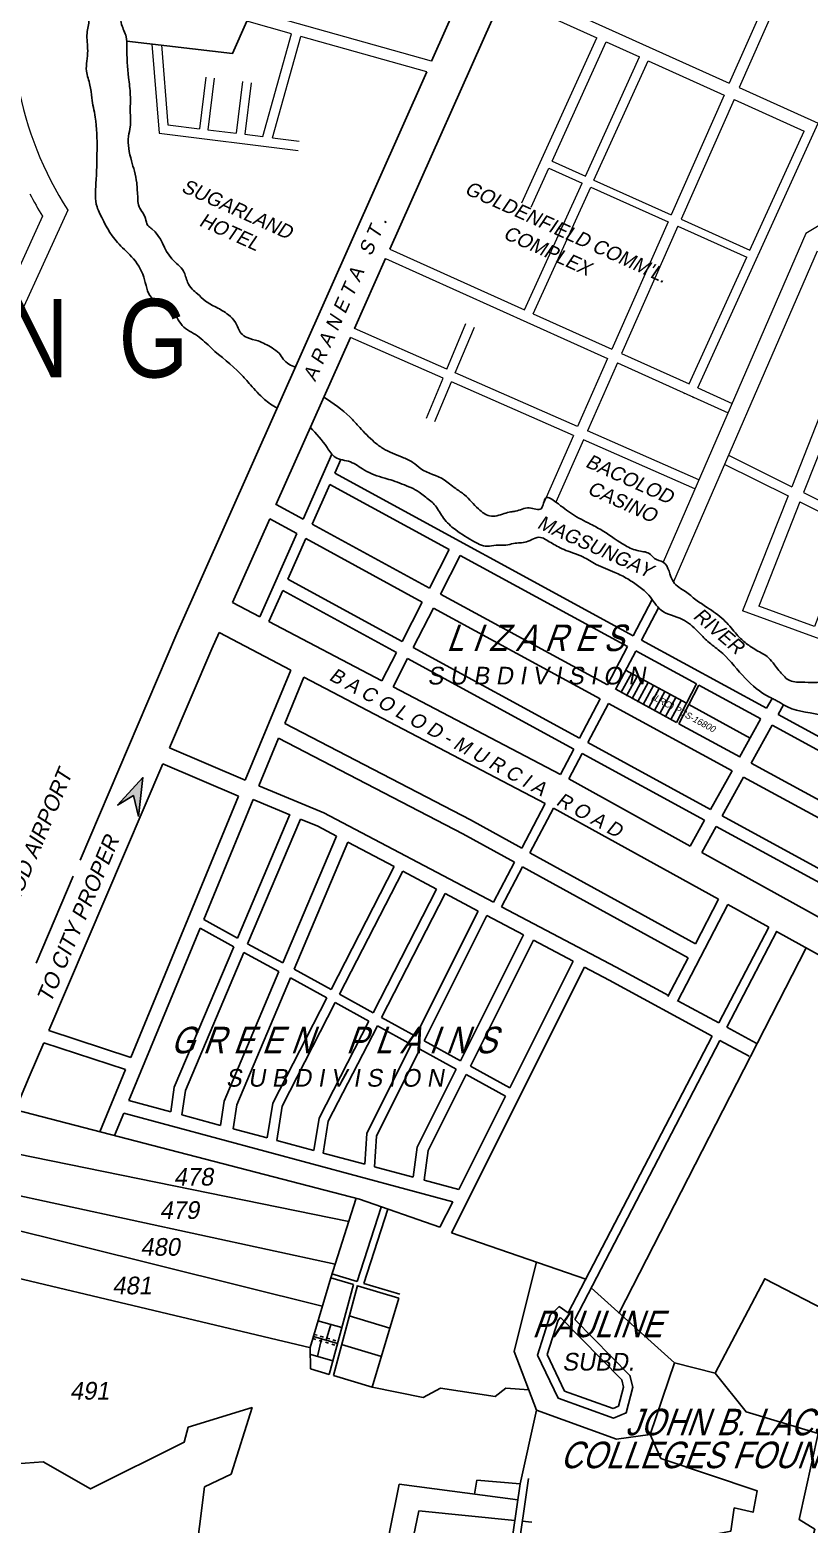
# Model space of a CAD drawing. Header units: inches. Extents: x -1369 to 1198, y -366 to 1398.
# Drawn here: x -632.71 to -608.89, y 935.08 to 980.76 of the extents above; entities that cross this region are included whole.
import ezdxf
from ezdxf.enums import TextEntityAlignment as Align

# ---------------------------------------------------------------- set-up
doc = ezdxf.new("R2010")
doc.units = ezdxf.units.IN
doc.header["$MEASUREMENT"] = 0
doc.linetypes.add('ACAD_ISO02W100', pattern=[15, 12, -3])
for name, color, linetype in [('CREEK_RIVER', 7, 'Continuous'), ('LOT_NO', 8, 'Continuous'), ('NATL_ROAD', 1, 'Continuous'), ('PRIVATE', 181, 'Continuous'), ('SUBLOTS', 1, 'Continuous')]:
    doc.layers.add(name, color=color, linetype=linetype)
for name, color, linetype, lineweight in [('GOVT_PUBLIC', 31, 'Continuous', 13), ('ROAD', 8, 'Continuous', 20), ('SUBDIVIDION', 8, 'Continuous', 25)]:
    doc.layers.add(name, color=color, linetype=linetype, lineweight=lineweight)
doc.styles.add('LOT_NO', font='ARIALN.TTF', dxfattribs={"width": 1.5, "height": 1})
doc.styles.add('PX-0', font='leroy')

msp = doc.modelspace()

# ---------------------------------------------------------------- hatches: boundary and pattern name
msp.add_hatch(color=8).paths.add_polyline_path([(-629.2603, 957.9053), (-630.031, 957.0623), (-629.5511, 957.353), (-629.3912, 956.7135)])

# ---------------------------------------------------------------- linework, layer by layer
at = {"color": 8}
for p, q in [((-633.1572, 947.7429), (-622.6411, 945.0099)), ((-622.7468, 945.0173), (-623.519, 942.6104)), ((-622.6411, 945.0099), (-620.1797, 944.1554)), ((-621.9793, 944.7711), (-622.7082, 942.4992)), ((-621.7756, 944.7057), (-622.5031, 942.4381)), ((-623.519, 942.6104), (-624.1501, 940.4774)), ((-622.8256, 942.4038), (-623.519, 942.6104)), ((-622.7082, 942.4992), (-623.4833, 942.7302)), ((-622.8256, 942.4038), (-623.5608, 939.6556)), ((-622.7013, 942.3705), (-623.4366, 939.6223)), ((-621.4373, 941.99), (-622.7023, 942.367)), ((-621.4016, 942.1097), (-622.5031, 942.4381)), ((-622.2494, 939.2648), (-621.4373, 941.99)), ((-623.908, 941.2958), (-623.1786, 941.0843)), ((-623.5115, 941.1808), (-623.655, 940.6993)), ((-621.7104, 941.0737), (-622.9495, 941.443)), ((-624.0427, 940.8117), (-623.3085, 940.5988)), ((-623.9221, 940.2059), (-623.8002, 940.7414)), ((-624.1501, 940.4774), (-624.1347, 939.8266)), ((-624.1308, 940.2664), (-623.4502, 940.0691)), ((-621.9691, 940.2056), (-623.1837, 940.5676)), ((-624.1347, 939.8266), (-623.5608, 939.6556)), ((-623.4375, 939.6188), (-622.2494, 939.2648)), ((-621.4289, 936.2962), (-621.733, 934.7839)), ((-617.8011, 935.8185), (-621.4289, 936.2962)), ((-619.0493, 936.425), (-619.1212, 935.9923)), ((-619.0493, 936.425), (-617.7304, 936.3058)), ((-617.7304, 936.3058), (-618.9819, 927.6863)), ((-617.4733, 936.47), (-618.7535, 927.6532)), ((-620.827, 935.4821), (-620.9837, 934.703)), ((-617.8923, 935.1908), (-620.827, 935.4821)), ((-617.3699, 935.1389), (-617.6624, 935.168))]:
    msp.add_line(p, q, dxfattribs=at)
at = {"color": 8, "linetype": 'ACAD_ISO02W100', "ltscale": 0.0005}
for p, q in [((-624.0644, 940.7477), (-623.3273, 940.534)), ((-624.0289, 940.878), (-623.2897, 940.6636))]:
    msp.add_line(p, q, dxfattribs=at)
at = {"color": 8}
msp.add_lwpolyline([(-629.3912, 956.7135), (-629.2603, 957.9053), (-630.031, 957.0623), (-629.5511, 957.353)], close=True, dxfattribs=at)
at = {"layer": 'CREEK_RIVER', "color": 8}
for points, knots in [([(-635.0265, 988.1872), (-634.9945, 988.1473), (-634.8118, 987.8927), (-634.7226, 987.3501), (-634.2016, 987.0252), (-633.9719, 986.6509), (-633.734, 986.4876), (-633.5437, 986.2297), (-633.3178, 986.0188), (-633.1001, 985.7358), (-632.8827, 985.5255), (-632.6242, 985.4156), (-632.2538, 985.1486), (-632.0263, 984.722), (-631.6748, 984.3279), (-631.4005, 984.0809), (-631.1494, 983.8486), (-630.8421, 983.7538), (-630.6303, 983.4689), (-630.5549, 982.9716), (-630.2029, 982.5013), (-630.1389, 981.8963), (-629.9179, 981.4307), (-629.9708, 980.9481), (-629.7404, 980.5928), (-629.761, 980.0324), (-629.7215, 979.4438), (-629.6242, 978.7694), (-629.6582, 978.2647), (-629.6155, 977.8384), (-629.7546, 977.3612), (-629.6493, 976.8938), (-629.5128, 976.4343), (-629.4438, 976.1308), (-629.4329, 975.8543), (-629.4057, 975.6315), (-629.4175, 975.4002), (-629.28, 975.2103), (-629.1662, 975.0142), (-629.1462, 974.7857), (-628.6962, 974.5124), (-628.5941, 973.8441), (-627.9891, 973.4652), (-627.9272, 973.0728), (-627.7694, 972.8372), (-627.5598, 972.6781), (-627.3532, 972.4462), (-627.0021, 972.2817), (-626.6711, 972.0928), (-626.3924, 971.8218), (-626.3199, 971.5021), (-626.0388, 971.3226), (-625.6907, 971.262), (-625.3722, 971.0773), (-625.0909, 970.906), (-624.9788, 970.6863), (-624.8081, 970.5325), (-624.6663, 970.4791), (-624.5996, 970.454)], [0.055983737, 0.055983737, 0.055983737, 0.055983737, 0.056495514, 0.0591232, 0.061012268, 0.062319269, 0.063453222, 0.063833231, 0.065513999, 0.066524664, 0.067407032, 0.068496801, 0.069304167, 0.071927526, 0.073189309, 0.074574928, 0.075631755, 0.076560969, 0.077700994, 0.078939916, 0.081539495, 0.083309554, 0.084923611, 0.086594375, 0.087927781, 0.088938137, 0.092087676, 0.09387647, 0.095715701, 0.097139625, 0.098105471, 0.100614958, 0.101723396, 0.102933529, 0.103707105, 0.104480676, 0.10519511, 0.10593864, 0.106734756, 0.107485286, 0.108032518, 0.111707839, 0.113429019, 0.11463047, 0.115486334, 0.116201057, 0.117251138, 0.118554422, 0.120020555, 0.121070572, 0.122344649, 0.123069226, 0.124252164, 0.125845103, 0.126735478, 0.127459873, 0.128258403, 0.128966843, 0.128966843, 0.128966843, 0.128966843]), ([(-625.1589, 969.1976), (-625.2969, 969.2722), (-625.5959, 969.4853), (-625.9385, 969.8703), (-626.4263, 970.4446), (-627.0318, 970.8758), (-627.5653, 971.4368), (-628.1164, 971.6682), (-628.3265, 972.3194), (-629.1139, 972.4597), (-629.1866, 973.259), (-629.5571, 973.822), (-630.1656, 974.3365), (-630.4612, 974.8978), (-630.7388, 975.4969), (-630.6825, 976.1802), (-630.6536, 977.082), (-630.6657, 977.9681), (-630.829, 978.6149), (-630.8562, 979.0936), (-631.0481, 979.5571), (-630.9008, 980.0979), (-631.0138, 980.6186), (-630.8354, 981.1333), (-631.1374, 981.5204), (-631.3005, 981.9847), (-631.5505, 982.333), (-631.8272, 982.7293), (-631.7702, 983.1999), (-632.0235, 983.6251), (-632.4473, 983.8867), (-632.8094, 984.2592), (-633.3018, 984.5957), (-633.812, 984.7618), (-634.2428, 985.0266), (-634.5753, 985.3928), (-634.924, 985.7909), (-635.1731, 986.2655), (-635.6134, 986.4091), (-635.661, 986.7064), (-635.7407, 986.7955), (-635.772, 986.8225)], [0.095785673, 0.095785673, 0.095785673, 0.095785673, 0.097356652, 0.099413495, 0.100926619, 0.104879853, 0.106772711, 0.108649834, 0.110526468, 0.112980486, 0.115195849, 0.117617986, 0.119668323, 0.123077782, 0.123849158, 0.126225331, 0.129668525, 0.133005328, 0.134995368, 0.136312727, 0.137780535, 0.139860484, 0.141641378, 0.143035526, 0.144921298, 0.146090109, 0.147983504, 0.149205399, 0.150758231, 0.152458523, 0.153812083, 0.155704941, 0.157631194, 0.159704796, 0.161038777, 0.162633575, 0.164617058, 0.166350353, 0.16783431, 0.168651452, 0.16907397, 0.16907397, 0.16907397, 0.16907397]), ([(-623.7243, 969.5395), (-623.4489, 969.3493), (-623.0518, 969.0751), (-622.5907, 968.5601), (-622.2711, 968.2186), (-621.8402, 967.894), (-621.4199, 967.7402), (-621.0105, 967.5662), (-620.6587, 967.2139), (-620.1932, 967.142), (-619.8805, 966.8702), (-619.6694, 966.7218), (-619.3408, 966.5008), (-619.0719, 966.155), (-618.6587, 965.8271), (-618.2896, 965.9484), (-618.0402, 966.0319), (-617.7733, 966.0415), (-617.5043, 966.2421), (-617.0058, 965.9724), (-617.0125, 966.6099), (-616.5001, 966.2281), (-616.159, 965.9496), (-615.6286, 965.6796), (-615.0747, 965.3948), (-614.6278, 965.0321), (-614.1361, 964.8146), (-613.7713, 964.8027), (-613.6104, 964.5529), (-613.174, 964.5085), (-613.1649, 963.8636), (-612.6787, 963.6143), (-612.36, 963.3304), (-611.9505, 963.0687), (-611.5142, 962.7678), (-611.2124, 962.4052), (-610.9661, 962.117), (-610.7427, 961.9447), (-610.4533, 961.757), (-610.1529, 961.6266), (-609.9253, 961.3046), (-609.7339, 961.0764), (-609.4806, 960.82), (-608.995, 960.8256), (-608.4772, 960.7771), (-608.0102, 960.9994), (-607.668, 960.9249), (-607.2215, 960.9937), (-606.6678, 960.7976), (-606.1242, 960.5498), (-605.6124, 960.4921), (-605.0214, 960.4554), (-604.3863, 960.85), (-603.719, 961.014), (-603.2415, 961.3389), (-602.7056, 961.3087), (-602.187, 961.1897), (-601.6394, 961.0497), (-601.2123, 960.7673), (-600.6832, 960.6371), (-600.3905, 960.4403), (-600.2375, 960.3184)], [0, 0, 0, 0, 0.003328565, 0.004798025, 0.006896437, 0.008000576, 0.010152561, 0.011347266, 0.012404093, 0.01503301, 0.015709792, 0.016517156, 0.017621295, 0.019626191, 0.020971916, 0.022475124, 0.023152056, 0.02363074, 0.025099511, 0.026313192, 0.027538057, 0.028647678, 0.030724537, 0.032823374, 0.034311033, 0.037011135, 0.03847742, 0.039717113, 0.040304671, 0.041256593, 0.043530659, 0.045099108, 0.046452668, 0.047819244, 0.049948728, 0.051713332, 0.052511803, 0.053735473, 0.054509448, 0.055975582, 0.056902631, 0.058376814, 0.059007767, 0.060393836, 0.062890372, 0.06424424, 0.06531462, 0.066282764, 0.068710925, 0.070983295, 0.072242795, 0.073845894, 0.076778471, 0.079391355, 0.080718803, 0.082382337, 0.084501523, 0.08611657, 0.087974999, 0.089552478, 0.091488017, 0.091488017, 0.091488017, 0.091488017]), ([(-610.0285, 960.3233), (-610.0945, 960.3543), (-610.4331, 960.5302), (-610.9783, 961.0327), (-611.4614, 961.6812), (-611.9973, 962.0483), (-612.3285, 962.4201), (-612.7714, 962.8112), (-613.4539, 962.9113), (-613.7272, 963.4604), (-614.1003, 963.7488), (-614.4402, 963.9922), (-614.8833, 964.2054), (-615.3659, 964.3768), (-615.8224, 964.6916), (-616.2379, 964.8024), (-616.6136, 964.9779), (-616.8561, 965.1268), (-617.1849, 965.3193), (-617.5128, 965.0544), (-617.8793, 965.0968), (-618.1802, 964.9817), (-618.4537, 965.0343), (-618.8085, 964.9225), (-619.2583, 965.1904), (-619.7266, 965.4642), (-620.1175, 965.8531), (-620.3097, 966.2675), (-620.6092, 966.4613), (-620.9059, 966.7143), (-621.2498, 966.8439), (-621.6005, 966.9863), (-621.9995, 967.0882), (-622.4561, 967.2434), (-622.8862, 967.6054), (-623.398, 967.6147), (-623.6952, 968.1351), (-623.9606, 968.41), (-624.1383, 968.6096)], [0.034828922, 0.034828922, 0.034828922, 0.034828922, 0.035563354, 0.038679386, 0.042081051, 0.043601332, 0.04511219, 0.04705927, 0.049411586, 0.051400799, 0.052746348, 0.054112922, 0.055573116, 0.057646718, 0.059215081, 0.061056468, 0.061906462, 0.063335663, 0.063986036, 0.06547202, 0.066805349, 0.067597465, 0.068606829, 0.069505307, 0.071159121, 0.073431177, 0.075068451, 0.076566216, 0.077873401, 0.078550186, 0.080461909, 0.081476401, 0.082340854, 0.084578804, 0.086228197, 0.087843245, 0.089150248, 0.091798281, 0.091798281, 0.091798281, 0.091798281]), ([(-610.0285, 960.3233), (-609.9876, 960.304), (-609.907, 960.2659), (-609.8116, 960.2138), (-609.7364, 960.1662), (-609.3759, 959.9352), (-608.6035, 959.8779), (-607.7714, 959.6065), (-607.0866, 959.5279), (-606.5895, 959.4531), (-606.0371, 959.3342), (-605.3732, 959.4166), (-604.6476, 959.4838), (-603.9681, 959.7083), (-603.5133, 959.9993), (-603.0523, 960.183), (-602.5435, 960.137), (-601.9261, 959.935), (-601.1092, 959.585), (-600.2884, 959.2325), (-599.5713, 958.9278), (-599.0845, 958.6432), (-598.4843, 958.6171), (-597.9791, 958.269), (-597.3532, 958.4553), (-596.6596, 957.7546), (-596.5276, 956.7464), (-595.8101, 955.8683), (-595.5625, 955.15), (-595.2818, 954.5234), (-594.9485, 954.1057), (-594.2045, 953.7963), (-593.2322, 953.8514), (-592.2133, 953.6339), (-591.4174, 953.5176), (-590.8382, 953.4966), (-590.3324, 953.2312), (-590.0372, 952.7429), (-589.5579, 952.4484), (-589.2634, 952.1277), (-589.1438, 951.793), (-589.0752, 951.2943), (-589.0677, 950.7091), (-589.2951, 950.1425), (-589.5275, 949.624), (-589.1598, 949.1936), (-589.1604, 948.7384), (-588.904, 948.5497), (-588.7471, 948.2756), (-588.5225, 948.0134), (-588.2748, 947.6645), (-587.7439, 947.4412), (-587.3784, 947.0019), (-586.9342, 946.6424), (-586.597, 946.5672), (-586.2083, 946.4985), (-585.9323, 946.7598), (-585.6502, 946.9928), (-585.448, 947.2942), (-585.1749, 947.5314), (-584.94, 947.8038), (-584.6422, 947.9869), (-584.3804, 948.2529), (-584.112, 948.5054), (-583.7075, 948.5663), (-583.2236, 948.4756), (-582.5666, 948.1469), (-581.8258, 948.3771), (-581.2294, 948.1422), (-580.8422, 947.9647), (-580.5502, 947.6561), (-580.151, 947.4776), (-579.7368, 947.1561), (-579.0312, 947.1085), (-578.2768, 946.8897), (-577.413, 946.6176), (-576.9149, 946.1528), (-576.2458, 945.891), (-576.4675, 945.4159), (-576.0392, 945.0697), (-576.018, 944.5093), (-576.0149, 943.8765), (-575.5612, 943.3383), (-574.9083, 943.3455), (-574.3824, 943.3362), (-573.8934, 943.3622), (-573.4764, 943.1516), (-572.9186, 943.0037), (-572.4102, 942.7988), (-571.9983, 942.4696), (-571.6067, 942.3107), (-571.3281, 941.9568), (-571.0276, 941.6855), (-570.5492, 941.1318), (-570.2461, 940.3376), (-569.8571, 939.5253), (-569.4608, 938.9916), (-568.9603, 938.8702), (-568.5451, 938.8934), (-568.2556, 938.7025), (-567.8552, 938.3682), (-567.2933, 938.2313), (-566.9065, 937.796), (-566.5078, 937.4899), (-566.334, 936.8818), (-565.9867, 936.3755), (-566.0203, 935.8278), (-565.8504, 935.3531), (-565.4644, 935.0258), (-564.994, 934.993), (-564.6785, 935.0234), (-564.4601, 935.061), (-564.3888, 935.0684)], [0, 0, 0, 0, 0.00045245, 0.00089134, 0.0010854, 0.00134324, 0.00516387, 0.00847533, 0.01013265, 0.01203045, 0.01351396, 0.01574369, 0.01864401, 0.02081189, 0.02280384, 0.02404537, 0.0256871, 0.02776364, 0.03054897, 0.0345648, 0.03668859, 0.03836631, 0.04010153, 0.04256589, 0.04403196, 0.0460357, 0.05119349, 0.05403677, 0.05710487, 0.05872881, 0.06092741, 0.06221236, 0.06663196, 0.07042755, 0.07261529, 0.07468694, 0.07615511, 0.07810564, 0.08022826, 0.08164632, 0.08251134, 0.08444712, 0.08715986, 0.08890091, 0.09053417, 0.09231807, 0.09398464, 0.09464733, 0.09536223, 0.09711928, 0.09811671, 0.09956363, 0.10267705, 0.10376672, 0.10517538, 0.10611475, 0.10751217, 0.10863127, 0.10983872, 0.11108127, 0.11224098, 0.11341259, 0.11453169, 0.1159962, 0.11695006, 0.11849145, 0.12088228, 0.12404701, 0.12558498, 0.12718408, 0.1282642, 0.12976127, 0.13151981, 0.13336995, 0.13661546, 0.13950961, 0.14204429, 0.14395685, 0.14495912, 0.14627521, 0.14867595, 0.15026662, 0.15259183, 0.15472151, 0.1564794, 0.15794547, 0.15950227, 0.16104025, 0.16374106, 0.16487852, 0.16629551, 0.16786941, 0.16927764, 0.17035763, 0.17515037, 0.17758615, 0.17945402, 0.18153055, 0.18241144, 0.18353838, 0.18483909, 0.18766892, 0.18895359, 0.19061032, 0.19254901, 0.19509416, 0.1965043, 0.19787511, 0.20004334, 0.20104633, 0.20251591, 0.20323049, 0.20323049, 0.20323049, 0.20323049])]:
    msp.add_open_spline(points, degree=3, knots=knots, dxfattribs=at)
at = {"layer": 'NATL_ROAD', "color": 1}
for points in [[(-618.067, 985.135), (-618.2622, 984.6902), (-620.4372, 979.8042)], [(-618.2576, 981.8198), (-621.7126, 974.0586)], [(-620.5795, 979.4846), (-628.2249, 962.3102), (-631.1809, 955.3791)], [(-622.9145, 971.3587), (-625.1907, 966.2455)], [(-625.3836, 965.8123), (-626.5211, 963.257)], [(-626.5211, 963.257), (-625.687, 962.8194)], [(-625.4079, 962.6729), (-621.9515, 960.8595)], [(-626.9307, 962.337), (-627.1509, 961.8422), (-628.4449, 958.8081)], [(-626.9307, 962.337), (-624.7419, 961.1886)], [(-624.3378, 960.9766), (-616.9635, 957.1075)], [(-621.6084, 960.6795), (-616.4966, 957.9974)], [(-628.6524, 958.3214), (-632.1308, 950.1653)], [(-616.2438, 957.8626), (-612.5254, 955.8069)], [(-616.7108, 956.9725), (-611.6633, 954.182)], [(-612.173, 955.6121), (-608.4304, 953.543)], [(-631.3899, 954.889), (-632.5264, 952.2242)], [(-611.3774, 954.0239), (-610.1266, 953.3325)], [(-609.8873, 953.2002), (-603.765, 949.8154)], [(-632.2902, 949.7916), (-632.7311, 948.7579), (-640.5898, 930.0384), (-642.4948, 925.5706)]]:
    msp.add_lwpolyline(points, dxfattribs=at)
at = {"layer": 'NATL_ROAD', "color": 8}
msp.add_lwpolyline([(-621.8392, 973.7744), (-622.7919, 971.6341)], dxfattribs=at)
at = {"layer": 'ROAD', "color": 8}
for p, q in [((-618.2592, 981.8205), (-615.3838, 980.5253)), ((-618.0967, 982.1812), (-611.3336, 979.1348)), ((-610.2215, 981.6504), (-611.3336, 979.1348)), ((-609.918, 981.5137), (-611.0301, 978.9981)), ((-625.5943, 977.5037), (-624.7129, 980.6445)), ((-625.3017, 977.4673), (-624.4322, 980.5658)), ((-617.6787, 975.4753), (-615.3838, 980.5253)), ((-616.7515, 976.7496), (-615.0949, 980.3951)), ((-615.0949, 980.3951), (-614.0753, 979.9358)), ((-615.7319, 976.2904), (-614.0753, 979.9358)), ((-615.4721, 976.1733), (-613.8154, 979.8188)), ((-613.8154, 979.8188), (-611.4936, 978.773)), ((-627.3316, 979.3199), (-627.5275, 977.7439)), ((-627.0835, 979.2891), (-627.2794, 977.7131)), ((-626.2163, 979.1814), (-626.4122, 977.6053)), ((-625.9487, 979.1481), (-626.1445, 977.5721)), ((-611.4936, 978.773), (-613.1126, 975.1105)), ((-611.1901, 978.6362), (-612.8091, 974.9738)), ((-611.1901, 978.6362), (-609.0491, 977.6719)), ((-611.0301, 978.9981), (-607.672, 977.4855)), ((-612.2986, 969.8182), (-608.6202, 977.9126)), ((-610.7058, 974.0264), (-609.0491, 977.6719)), ((-617.391, 975.3425), (-616.8485, 976.5363)), ((-616.8485, 976.5363), (-615.8289, 976.077)), ((-616.7515, 976.7496), (-615.7319, 976.2904)), ((-617.59, 972.2016), (-615.8289, 976.077)), ((-617.3302, 972.0846), (-615.5691, 975.96)), ((-615.5691, 975.96), (-613.2074, 974.8961)), ((-615.4721, 976.1733), (-613.1126, 975.1105)), ((-631.554, 975.2517), (-642.1463, 952.1006)), ((-632.3256, 975.0643), (-633.079, 973.4123)), ((-612.8091, 974.9738), (-610.7058, 974.0264)), ((-613.2074, 974.8961), (-614.9285, 971.0028)), ((-612.9038, 974.7594), (-614.625, 970.8661)), ((-612.9038, 974.7594), (-610.8028, 973.813)), ((-621.7126, 974.0586), (-617.59, 972.2016)), ((-621.8392, 973.7744), (-615.0543, 970.7182)), ((-612.5639, 969.9377), (-610.8028, 973.813)), ((-619.9695, 970.3939), (-619.389, 971.7859)), ((-617.4593, 971.8005), (-617.4589, 971.8013)), ((-617.3302, 972.0846), (-614.9285, 971.0028)), ((-620.0855, 970.1156), (-622.9145, 971.3587)), ((-619.9695, 970.3939), (-622.7919, 971.6341)), ((-619.7095, 970.2797), (-619.127, 971.6767)), ((-614.625, 970.8661), (-612.5639, 969.9377)), ((-615.0543, 970.7182), (-615.9738, 968.6381)), ((-614.7508, 970.5814), (-615.669, 968.5042)), ((-614.7508, 970.5814), (-611.3708, 969.059)), ((-620.5942, 968.8957), (-620.0855, 970.1156)), ((-620.3322, 968.7864), (-619.8256, 970.0014)), ((-616.0957, 968.3624), (-619.8256, 970.0014)), ((-615.9738, 968.6381), (-619.7095, 970.2797)), ((-612.7002, 969.6377), (-612.6926, 969.6544)), ((-612.4354, 969.5173), (-612.4274, 969.5349)), ((-612.2986, 969.8182), (-611.2468, 969.3444)), ((-616.0957, 968.3624), (-617.0855, 966.1234)), ((-615.7909, 968.2285), (-616.6324, 966.3249)), ((-612.3827, 966.7308), (-615.7909, 968.2285)), ((-612.2614, 967.0068), (-615.669, 968.5042))]:
    msp.add_line(p, q, dxfattribs=at)
for points in [[(-620.4372, 979.8042), (-625.9908, 981.3627)], [(-624.7129, 980.6445), (-626.0843, 981.0294)], [(-620.5795, 979.4846), (-624.4322, 980.5658)], [(-628.9838, 980.3303), (-628.7604, 977.6067), (-624.518, 977.0795)], [(-628.693, 980.31), (-628.4923, 977.8638), (-627.5275, 977.7439)], [(-602.7583, 978.2881), (-608.9896, 974.5377), (-613.3569, 964.4894)], [(-627.2794, 977.7131), (-626.4122, 977.6053)], [(-626.1445, 977.5721), (-625.5943, 977.5037)], [(-625.3017, 977.4673), (-624.4825, 977.3655)], [(-608.6439, 974.0002), (-613.0402, 963.8852)], [(-606.8423, 973.3036), (-606.8606, 973.2931), (-609.427, 966.7978)], [(-607.8991, 969.5658), (-609.0644, 966.6166)], [(-611.3554, 967.7614), (-609.427, 966.7978)], [(-611.4919, 967.4884), (-609.5396, 966.5128)], [(-609.0644, 966.6166), (-607.1918, 965.6808), (-608.5564, 962.1329), (-610.9268, 963.0018)], [(-609.5396, 966.5128), (-610.9268, 963.0018)], [(-609.177, 966.3316), (-607.5761, 965.5317), (-608.7334, 962.5229), (-610.4353, 963.1467)], [(-609.177, 966.3316), (-610.4353, 963.1467)]]:
    msp.add_lwpolyline(points, dxfattribs=at)
for radius, start, end in [(10.7446, 190.61299, 212.78864), (11.4977, 207.56608, 211.49162)]:
    msp.add_arc((-622.5213, 981.0704), radius, start, end, dxfattribs=at)
at = {"layer": 'SUBDIVIDION', "color": 8}
for p, q in [((-623.4796, 967.7872), (-624.3621, 965.8011)), ((-623.207, 967.626), (-623.3918, 967.2102)), ((-623.3918, 967.2102), (-614.2701, 962.241)), ((-623.5444, 966.8667), (-624.085, 965.6501)), ((-623.5444, 966.8667), (-619.8969, 964.8795)), ((-625.1882, 966.2511), (-624.3621, 965.8011)), ((-625.3836, 965.8123), (-624.5572, 965.3621)), ((-624.085, 965.6501), (-620.501, 963.6976)), ((-624.5572, 965.3621), (-625.687, 962.8194)), ((-624.2801, 965.2111), (-624.833, 963.9667)), ((-624.2801, 965.2111), (-620.7189, 963.2711)), ((-620.501, 963.6976), (-619.8969, 964.8795)), ((-620.1606, 963.5122), (-619.5565, 964.6941)), ((-619.5565, 964.6941), (-614.4443, 961.9091)), ((-624.9852, 963.6241), (-625.4079, 962.6729)), ((-625.263, 963.7754), (-625.2624, 963.7751)), ((-624.9852, 963.6241), (-621.507, 961.7292)), ((-624.833, 963.9667), (-621.3369, 962.0621)), ((-621.3369, 962.0621), (-620.7189, 963.2711)), ((-620.9965, 961.8767), (-620.3786, 963.0857)), ((-620.3786, 963.0857), (-615.2833, 960.3099)), ((-620.1606, 963.5122), (-615.0608, 960.7339)), ((-613.69, 963.3466), (-614.2701, 962.241)), ((-613.498, 963.0959), (-614.0185, 962.1039)), ((-621.9515, 960.8595), (-621.507, 961.7292)), ((-620.9965, 961.8767), (-615.914, 959.1078)), ((-614.4443, 961.9091), (-615.0608, 960.7339)), ((-614.1926, 961.772), (-614.8118, 960.5918)), ((-614.19, 961.7771), (-612.3324, 960.7651)), ((-614.0185, 962.1039), (-610.1955, 960.0212)), ((-621.6084, 960.6795), (-621.1666, 961.5439)), ((-621.1666, 961.5439), (-616.0876, 958.7769)), ((-624.7419, 961.1886), (-626.1326, 957.8219)), ((-624.3378, 960.9766), (-624.9245, 959.5562)), ((-614.6377, 960.5099), (-614.3217, 961.0899)), ((-614.5088, 961.1919), (-612.642, 960.1749)), ((-614.4688, 960.4179), (-614.1528, 960.9979)), ((-614.2999, 960.3259), (-613.9839, 960.9059)), ((-614.1311, 960.2339), (-613.8151, 960.8139)), ((-614.8066, 960.6019), (-612.9489, 959.5899)), ((-613.9622, 960.1419), (-613.6462, 960.7219)), ((-613.7933, 960.0499), (-613.4773, 960.6299)), ((-613.6244, 959.9579), (-613.3084, 960.5379)), ((-613.4556, 959.8659), (-613.1396, 960.4459)), ((-613.2867, 959.7739), (-612.9707, 960.3539)), ((-612.3324, 960.7651), (-612.9492, 959.5893)), ((-612.2615, 960.7265), (-612.8781, 959.5513)), ((-612.2615, 960.7265), (-610.3742, 959.6983)), ((-615.2833, 960.3099), (-615.914, 959.1078)), ((-615.0317, 960.1728), (-615.6624, 958.9707)), ((-615.0317, 960.1728), (-611.2505, 958.1129)), ((-613.1178, 959.6819), (-612.8018, 960.2619)), ((-612.5712, 960.1363), (-610.693, 959.1131)), ((-610.0285, 960.3233), (-610.1955, 960.0212)), ((-609.6762, 960.1286), (-609.842, 959.8286)), ((-612.8781, 959.5513), (-611.0162, 958.537)), ((-610.3768, 959.6933), (-611.0188, 958.532)), ((-610.0233, 959.5007), (-610.6653, 958.3394)), ((-610.0233, 959.5007), (-605.4572, 957.0132)), ((-609.842, 959.8286), (-604.8286, 957.0975)), ((-625.1105, 959.106), (-625.7126, 957.6484)), ((-615.6624, 958.9707), (-611.9072, 956.925)), ((-626.1326, 957.8219), (-628.4449, 958.8081)), ((-616.0876, 958.7769), (-616.4966, 957.9974)), ((-615.836, 958.6398), (-616.2438, 957.8626)), ((-615.836, 958.6398), (-612.088, 956.598)), ((-626.3345, 957.3329), (-628.6524, 958.3214)), ((-611.2505, 958.1129), (-611.9072, 956.925)), ((-610.6653, 958.3394), (-606.3399, 955.983)), ((-610.897, 957.9203), (-611.5537, 956.7324)), ((-610.897, 957.9203), (-606.6584, 955.6112)), ((-626.3345, 957.3329), (-629.6323, 949.3491)), ((-625.8859, 957.2288), (-627.4002, 953.5626)), ((-616.9635, 957.1075), (-617.6789, 955.744)), ((-616.7108, 956.9725), (-617.4278, 955.6059)), ((-611.5537, 956.7324), (-607.5612, 954.5574)), ((-612.088, 956.598), (-612.5254, 955.8069)), ((-611.7345, 956.4054), (-612.173, 955.6121)), ((-611.7345, 956.4054), (-607.8098, 954.2674)), ((-617.9043, 955.3142), (-618.5467, 954.0899)), ((-617.6533, 955.1761), (-618.2934, 953.956)), ((-627.4002, 953.5626), (-626.3681, 952.9948)), ((-627.5103, 953.2962), (-629.6871, 948.0261)), ((-627.5103, 953.2962), (-626.4804, 952.7297)), ((-609.8841, 953.2064), (-611.4109, 950.269)), ((-626.0592, 952.8249), (-624.9868, 952.235)), ((-626.1715, 952.5597), (-625.0991, 951.9698)), ((-616.1111, 952.2887), (-618.0476, 948.4176)), ((-624.7483, 951.7768), (-623.6388, 951.1664)), ((-624.636, 952.042), (-623.5079, 951.4214)), ((-615.7636, 952.105), (-619.8283, 943.9795)), ((-623.2469, 951.2778), (-622.2201, 950.713)), ((-623.3777, 951.0228), (-622.351, 950.458)), ((-622.0927, 950.3159), (-621.0548, 949.7449)), ((-621.9618, 950.5709), (-620.9265, 950.0013)), ((-629.6323, 949.3491), (-632.1308, 950.1653)), ((-620.6612, 949.8554), (-619.5543, 949.2465)), ((-611.6202, 949.8661), (-616.0537, 941.3367)), ((-629.7873, 948.974), (-632.2902, 949.7916)), ((-620.7895, 949.599), (-619.6826, 948.9901)), ((-629.7873, 948.974), (-630.5732, 947.0713)), ((-619.2484, 949.0782), (-618.0476, 948.4176)), ((-619.3767, 948.8218), (-618.1758, 948.1612)), ((-629.6871, 948.0261), (-628.4098, 947.6815)), ((-618.1758, 948.1612), (-619.6041, 945.3061)), ((-629.8441, 947.6461), (-630.1292, 946.956)), ((-629.8441, 947.6461), (-619.7902, 944.9339)), ((-628.0687, 947.5895), (-626.8849, 947.2702)), ((-626.4976, 947.1657), (-625.4587, 946.8854)), ((-625.1695, 946.8074), (-624.0322, 946.5006)), ((-623.7461, 946.4234), (-622.478, 946.0814)), ((-622.1801, 946.001), (-620.9968, 945.6818)), ((-620.657, 945.5901), (-619.6041, 945.3061)), ((-619.7902, 944.9339), (-620.1797, 944.1554)), ((-616.5664, 941.3175), (-616.9, 940.266)), ((-616.4915, 941.3923), (-616.5664, 941.3175)), ((-614.6175, 939.4844), (-616.4915, 941.3923)), ((-616.9, 940.266), (-616.3702, 939.1442)), ((-614.5635, 939.2685), (-614.6175, 939.4844)), ((-616.3702, 939.1442), (-614.8836, 938.6099)), ((-614.7192, 938.6793), (-614.5635, 939.2685)), ((-617.7304, 936.3058), (-617.2258, 938.566)), ((-614.8836, 938.6099), (-614.7192, 938.6793))]:
    msp.add_line(p, q, dxfattribs=at)
for points in [[(-617.6789, 955.744), (-619.2494, 956.6078), (-624.9245, 959.5562)], [(-617.9043, 955.3142), (-619.4782, 956.1799), (-625.1105, 959.106)], [(-618.5467, 954.0899), (-623.7236, 956.8269), (-625.7126, 957.6484)], [(-624.7703, 956.7681), (-625.8859, 957.2288)], [(-624.7691, 956.7709), (-626.3681, 952.9948)], [(-624.4461, 956.6341), (-626.0592, 952.8249)], [(-623.3446, 956.113), (-623.9168, 956.4155), (-624.4461, 956.6341)], [(-623.3446, 956.113), (-624.9868, 952.235)], [(-622.9912, 955.9261), (-624.636, 952.042)], [(-621.5794, 955.1797), (-622.9912, 955.9261)], [(-612.3693, 952.8237), (-617.4278, 955.6059)], [(-621.5794, 955.1797), (-623.5079, 951.4214)], [(-621.316, 955.0405), (-623.2469, 951.2778)], [(-620.2804, 954.493), (-621.316, 955.0405)], [(-612.5932, 952.3931), (-617.6533, 955.1761)], [(-620.2804, 954.493), (-622.2201, 950.713)], [(-620.0199, 954.3552), (-621.9618, 950.5709)], [(-619.0133, 953.8231), (-620.0199, 954.3552)], [(-613.194, 951.2372), (-614.7908, 952.1041), (-618.2934, 953.956)], [(-611.3774, 954.0239), (-612.9188, 951.0584)], [(-611.6633, 954.182), (-612.3693, 952.8237)], [(-619.0133, 953.8231), (-620.9265, 950.0013)], [(-618.7458, 953.6816), (-620.6612, 949.8554)], [(-617.6295, 953.0915), (-618.7458, 953.6816)], [(-617.6295, 953.0915), (-619.5543, 949.2465)], [(-610.1266, 953.3325), (-611.6511, 950.3995)], [(-626.4804, 952.7297), (-628.3002, 948.4323), (-628.4098, 947.6815)], [(-617.321, 952.9284), (-619.2484, 949.0782)], [(-616.1111, 952.2887), (-617.321, 952.9284)], [(-626.1715, 952.5597), (-627.9596, 948.3371), (-628.0687, 947.5895)], [(-612.5932, 952.3931), (-613.2086, 951.209)], [(-625.0991, 951.9698), (-626.7774, 948.0064), (-626.8849, 947.2702)], [(-624.7483, 951.7768), (-626.3907, 947.8982), (-626.4976, 947.1657)], [(-611.8605, 949.9966), (-615.0052, 951.704), (-615.7636, 952.105)], [(-623.6388, 951.1664), (-625.2902, 947.9481), (-625.4587, 946.8854)], [(-623.3777, 951.0228), (-625.0035, 947.8545), (-625.1695, 946.8074)], [(-611.6511, 950.3995), (-612.9069, 951.0813)], [(-622.351, 950.458), (-623.876, 947.4862), (-624.0322, 946.5006)], [(-622.0927, 950.3159), (-623.5923, 947.3935), (-623.7461, 946.4234)], [(-611.8605, 949.9966), (-616.2571, 941.5379), (-616.5394, 941.7309), (-616.8068, 941.4637), (-617.1931, 940.2464), (-616.5691, 938.9252), (-614.8755, 938.3165), (-614.4892, 938.4798), (-614.2812, 939.2666), (-614.3704, 939.6229), (-616.0537, 941.3367)], [(-610.7266, 949.3809), (-611.6202, 949.8661)], [(-610.51, 949.7799), (-611.4109, 950.269)], [(-621.0548, 949.7449), (-622.4168, 947.0242), (-622.478, 946.0814)], [(-620.7895, 949.599), (-622.1188, 946.9435), (-622.1801, 946.001)], [(-619.6826, 948.9901), (-620.8757, 946.6068), (-620.9968, 945.6818)], [(-619.3767, 948.8218), (-620.5374, 946.5032), (-620.657, 945.5901)]]:
    msp.add_lwpolyline(points, dxfattribs=at)
for p in [(-614.6377, 960.5099), (-614.4688, 960.4179), (-614.2999, 960.3259), (-614.1311, 960.2339), (-613.9622, 960.1419), (-613.7933, 960.0499), (-613.6244, 959.9579), (-613.4556, 959.8659), (-613.2867, 959.7739), (-613.1178, 959.6819)]:
    msp.add_point(p, dxfattribs=at)
at = {"layer": 'SUBLOTS', "color": 8}
for p, q in [((-608.9852, 952.7014), (-614.7152, 941.5146)), ((-633.6725, 946.5155), (-622.9672, 944.3304)), ((-634.1564, 945.3628), (-623.3868, 943.0223)), ((-634.5505, 944.424), (-623.777, 941.7383)), ((-635.1142, 943.0813), (-624.129, 940.4724))]:
    msp.add_line(p, q, dxfattribs=at)
for points in [[(-625.9908, 981.3627), (-626.0843, 981.0294), (-626.5183, 980.0448), (-629.7509, 980.4192)], [(-615.722, 942.5675), (-619.8283, 943.9795)], [(-617.2258, 938.566), (-617.9123, 940.359), (-617.2258, 943.0939)], [(-611.7678, 939.6956), (-610.2526, 942.5781), (-608.1214, 941.4739), (-607.6873, 941.6711), (-606.5033, 941.4739), (-606.0298, 942.4204), (-603.1882, 941.7105), (-601.1096, 942.1081)], [(-615.5516, 942.3025), (-613.0142, 940.0105), (-611.7678, 939.6956), (-610.8222, 938.5073), (-608.6158, 937.8488), (-608.1287, 937.8631), (-607.1975, 937.5052), (-606.1373, 937.9204), (-604.1397, 937.6173), (-601.2743, 938.8629), (-595.293, 936.5713), (-592.6842, 936.5312), (-591.4883, 935.4977), (-590.9065, 936.3374), (-585.7674, 935.1424), (-584.5448, 934.7024)], [(-613.0142, 940.0105), (-613.7548, 937.8224), (-614.7844, 937.6755), (-617.2258, 938.566)], [(-622.2494, 939.2648), (-620.6877, 938.9463), (-620.1621, 939.2361), (-618.4946, 938.9826), (-618.1683, 939.2361), (-617.4639, 939.1878)], [(-635.0048, 937.272), (-634.1546, 937.2099), (-633.6984, 936.8783), (-632.309, 936.9819), (-630.8574, 936.1531), (-627.9957, 937.5829), (-627.8712, 938.0388), (-625.9219, 938.6397), (-626.5648, 936.609), (-627.3736, 936.2152), (-627.6846, 933.7908), (-627.5395, 932.7754)], [(-613.7548, 937.8224), (-613.4239, 937.0876), (-610.4824, 936.0955), (-610.609, 935.4388), (-611.1816, 935.5709), (-611.2844, 934.8666), (-611.857, 934.7492), (-612.5324, 932.2991), (-609.6367, 931.4293)], [(-608.6158, 937.8488), (-609.1954, 935.2137), (-608.7174, 934.9198), (-609.6367, 931.4293), (-609.6734, 930.5842), (-608.6071, 929.8494), (-609.4528, 928.3797), (-610.0044, 928.1225), (-611.0541, 926.361)]]:
    msp.add_lwpolyline(points, dxfattribs=at)

# ---------------------------------------------------------------- texts
at = {"layer": 'GOVT_PUBLIC', "color": 8, "style": 'PX-0', "oblique": 10}
for s, p in [('OLD BACOLOD AIRPORT', (-632.7601, 954.4185)), ('TO CITY PROPER', (-630.89, 953.4377))]:
    msp.add_text(s, height=0.482477, rotation=67.2266, dxfattribs=at).set_placement(p, align=Align.BOTTOM_CENTER)
at = {"layer": 'LOT_NO', "color": 8, "style": 'LOT_NO'}
msp.add_text('S  I  N  G  C  A  N  G', height=2.4, dxfattribs=at).set_placement((-640.5461, 969.4167), align=Align.BOTTOM_CENTER)
at = {"layer": 'PRIVATE', "color": 8, "style": 'PX-0', "oblique": 10}
for s, rotation, p in [('M A G S A Y S A Y   A V E N U E', 335.74762, (-607.1718, 980.4095)), ('SUGARLAND', 335.74762, (-626.5181, 974.9683)), ("GOLDENFIELD COMM'L.", 335.74762, (-616.4521, 974.2696)), ('HOTEL', 335.74762, (-626.7402, 974.2727)), ('A R A N E T A   S T .', 66.00313, (-622.7693, 972.4131)), ('COMPLEX', 335.74762, (-617.0326, 973.6995)), ('BACOLOD', 335.74762, (-614.52, 966.7158)), ('CASINO', 335.74762, (-614.7421, 966.0202)), ('MAGSUNGAY', 335.74762, (-615.5672, 964.6507)), ('RIVER', 319.48166, (-611.8752, 962.1209)), ('B A C O L O D - M U R C I A   R O A D', 331.19312, (-619.2413, 958.3608))]:
    msp.add_text(s, height=0.435, rotation=rotation, dxfattribs=at).set_placement(p, align=Align.BOTTOM_CENTER)
at = {"layer": 'SUBDIVIDION', "color": 8}
for s, height, style, oblique, p in [('L I Z A R E S', 0.81, 'LOT_NO', 20, (-617.2795, 961.5274)), ('S U B D I V I S I O N', 0.54, 'PX-0', 10, (-617.2329, 960.5877)), ('G R E E N    P L A I N S', 0.81, 'LOT_NO', 20, (-623.4417, 949.2301)), ('S U B D I V I S I O N', 0.54, 'PX-0', 10, (-623.395, 948.2903)), ('478', 0.54, 'PX-0', 10, (-627.7139, 945.266)), ('479', 0.54, 'PX-0', 10, (-628.1431, 944.2472)), ('480', 0.54, 'PX-0', 10, (-628.7332, 943.1212)), ('481', 0.54, 'PX-0', 10, (-629.5915, 941.9416)), ('PAULINE', 0.81, 'LOT_NO', 20, (-615.3858, 940.5503)), ('SUBD.', 0.54, 'PX-0', 10, (-615.3392, 939.6105)), ('491', 0.54, 'PX-0', 10, (-630.8892, 938.7224)), ('JOHN B. LACSON', 0.81, 'LOT_NO', 20, (-610.6543, 937.5498)), ('COLLEGES FOUNDATION', 0.81, 'LOT_NO', 20, (-610.8107, 936.5442))]:
    msp.add_text(s, height=height, dxfattribs=dict(at, style=style, oblique=oblique)).set_placement(p, align=Align.BOTTOM_CENTER)
at = {"layer": 'SUBDIVIDION', "color": 8, "style": 'PX-0', "oblique": 10}
msp.add_text(' (LRC) PCS-16800', height=0.2, rotation=331.41953, dxfattribs=at).set_placement((-612.7758, 959.8791), align=Align.MIDDLE)

doc.saveas('drawing.dxf')
